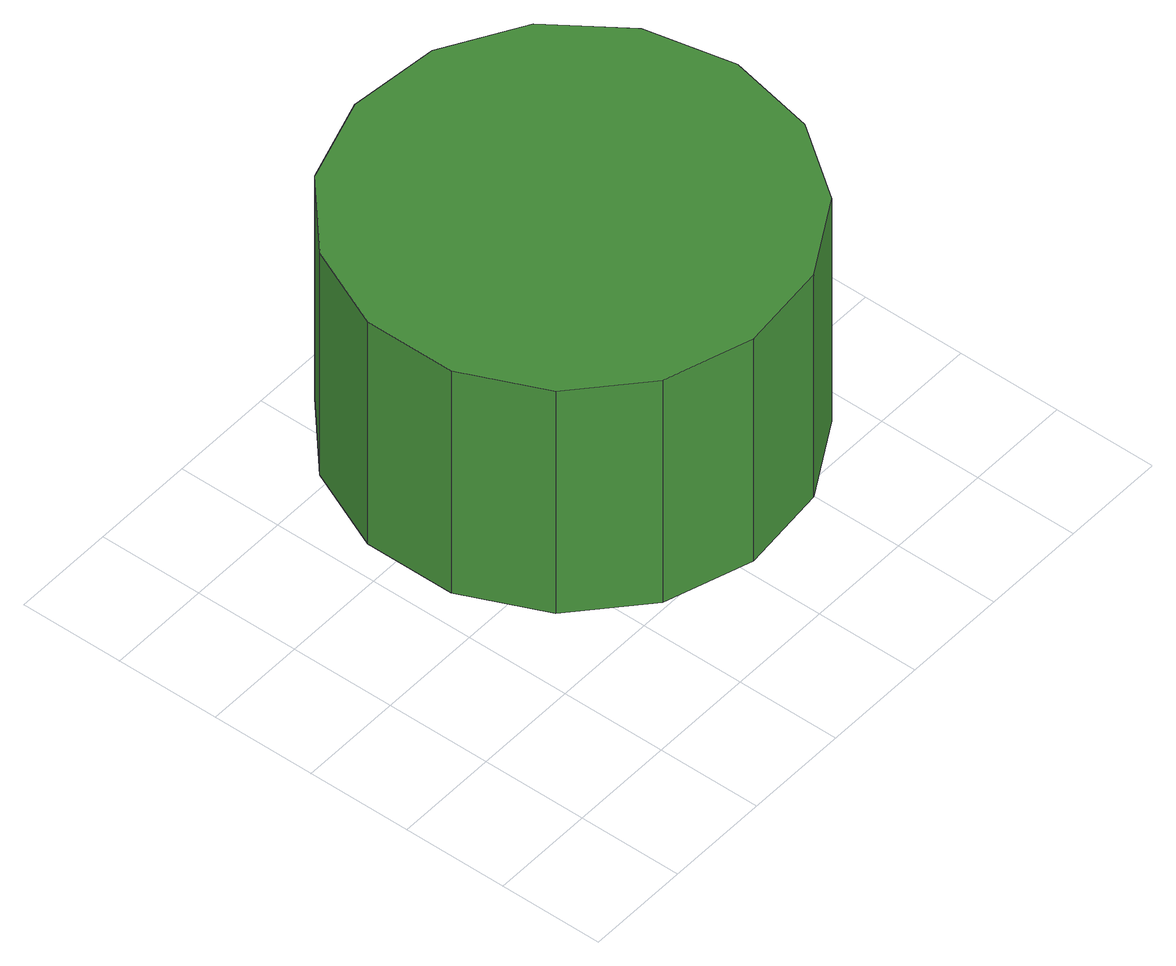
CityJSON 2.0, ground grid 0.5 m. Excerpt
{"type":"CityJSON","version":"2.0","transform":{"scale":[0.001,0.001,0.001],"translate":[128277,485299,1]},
"CityObjects":{
"tree1":{"type":"SolitaryVegetationObject","attributes":{"function":"something"},"geometry":[{"type":"MultiSurface","lod":"1","boundaries":[[[0,1,2,3,4,5,6,7,8,9,10,11,12,13,14]],[[15,16,17,18,19,20,21,22,23,24,25,26,27,28,29]],[[0,29,28,1]],[[1,28,27,2]],[[2,27,26,3]],[[3,26,25,4]],[[4,25,24,5]],[[5,24,23,6]],[[6,23,22,7]],[[7,22,21,8]],[[8,21,20,9]],[[9,20,19,10]],[[10,19,18,11]],[[11,18,17,12]],[[12,17,16,13]],[[13,16,15,14]],[[14,15,29,0]]]}]}
},
"vertices":[
[2721,1435,1629],[2631,1862,1629],[2375,2214,1629],[1998,2432,1629],[1565,2477,1629],[1150,2343,1629],[827,2051,1629],[649,1653,1629],[649,1218,1629],[827,820,1629],[1150,528,1629],[1565,394,1629],[1998,439,1629],[2375,657,1629],[2631,1009,1629],[2631,1009,359],[2375,657,359],[1998,439,359],[1565,394,359],[1150,528,359],[827,820,359],[649,1218,359],[649,1653,359],[827,2051,359],[1150,2343,359],[1565,2477,359],[1998,2432,359],[2375,2214,359],[2631,1862,359],[2721,1435,359]
]}
